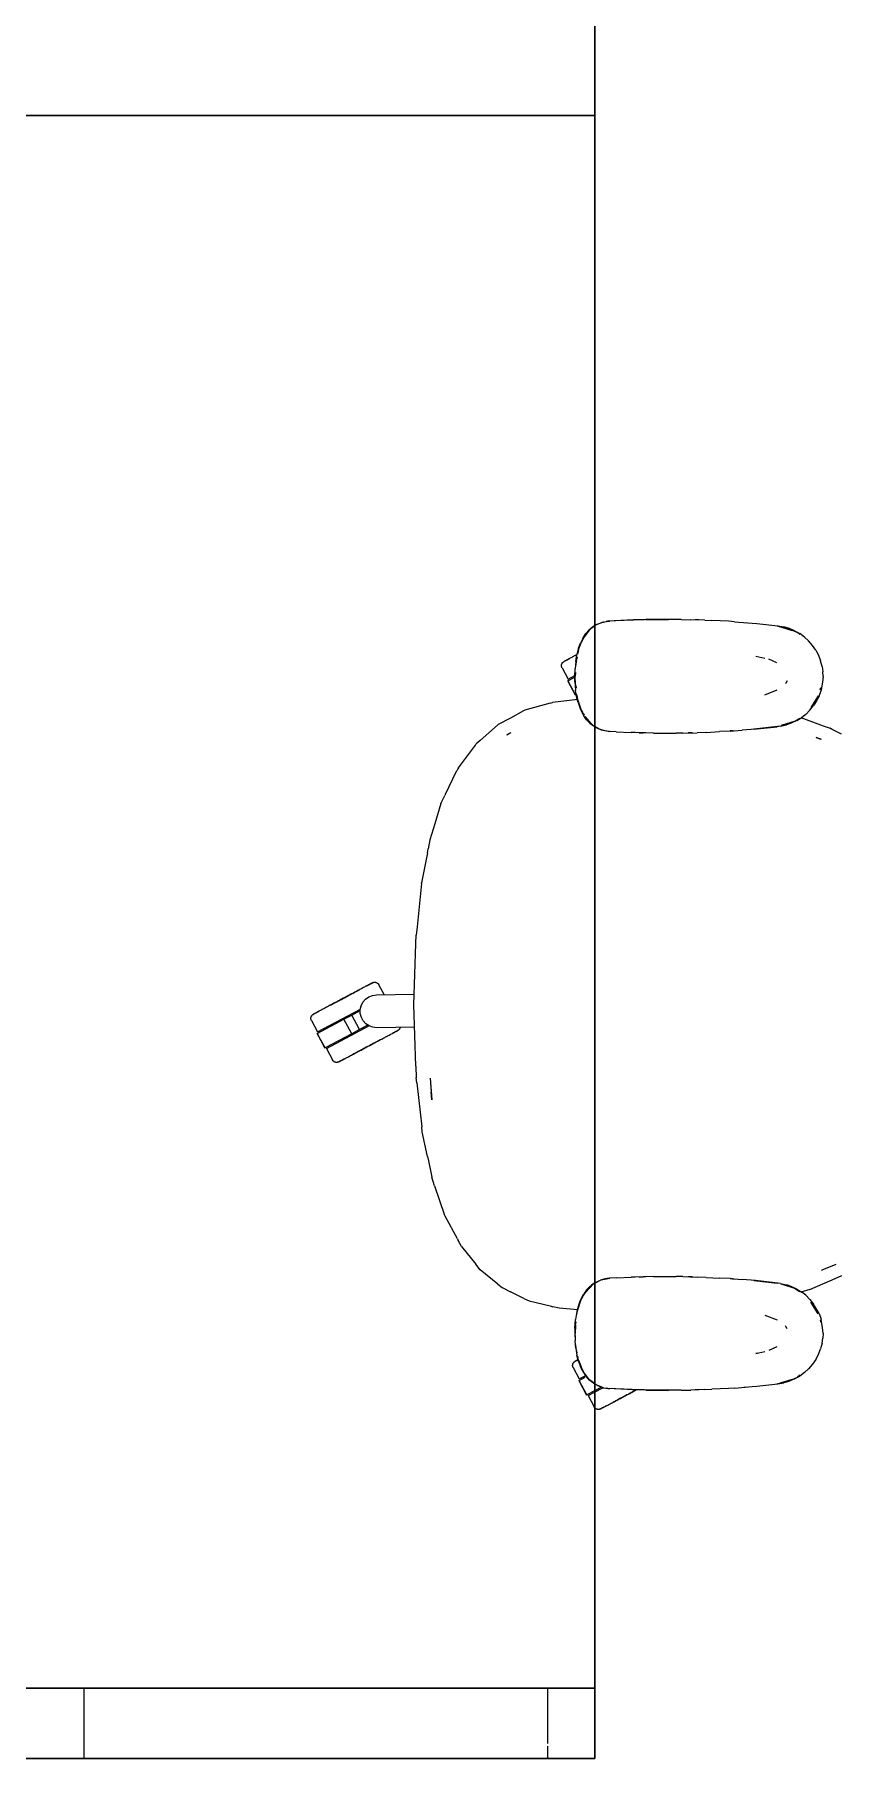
# Model space of a CAD drawing. Header units: millimetres. Extents: x 155927 to 295199, y -4084 to 97293.
# Drawn here: x 187292 to 187976, y 10669 to 12139 of the extents above; entities that cross this region are included whole.
import ezdxf

# ---------------------------------------------------------------- set-up
doc = ezdxf.new("R2010")
doc.units = ezdxf.units.MM
doc.header["$MEASUREMENT"] = 0
doc.layers.add('G-IMPT', color=8, linetype='CONTINUOUS', lineweight=9)
doc.layers.add('I-FURN', color=8, linetype='CONTINUOUS', lineweight=9)

msp = doc.modelspace()

# ---------------------------------------------------------------- linework, layer by layer
at = {"layer": 'G-IMPT'}
for p, q in [((187771.2, 11636.1), (187769, 11634.9)), ((187770.2, 11635.5), (187769, 11634.6)), ((187776.4, 11637.9), (187770.2, 11635.5)), ((187771.2, 11636.1), (187774.9, 11637.5)), ((187776.2, 11637.9), (187774.9, 11637.5)), ((187776.2, 11637.9), (187778.6, 11638.3)), ((187776.4, 11637.9), (187780.2, 11638.5)), ((187780.2, 11638.6), (187778.6, 11638.3)), ((187802, 11639.7), (187780.2, 11638.6)), ((187800.8, 11639.6), (187780.2, 11638.6)), ((187780.2, 11638.6), (187781.9, 11638.7)), ((187802, 11639.7), (187781.9, 11638.7)), ((187822.2, 11640.1), (187800.8, 11639.6)), ((187812.4, 11640), (187800.8, 11639.6)), ((187800.8, 11639.6), (187802, 11639.7)), ((187822.2, 11640.1), (187802, 11639.7)), ((187812.4, 11640), (187831.6, 11640.2)), ((187842.4, 11640.1), (187812.4, 11640)), ((187822.2, 11640.1), (187812.4, 11640)), ((187820.2, 11640.1), (187818.3, 11640)), ((187822.2, 11640.1), (187820.2, 11640.1)), ((187842.4, 11640.1), (187822.2, 11640.1)), ((187842.4, 11640.1), (187831.6, 11640.2)), ((187842.4, 11640.1), (187850.8, 11639.9)), ((187862.6, 11639.5), (187850.8, 11639.9)), ((187855.8, 11639.8), (187854.3, 11639.8)), ((187857.7, 11639.7), (187855.8, 11639.8)), ((187862.6, 11639.5), (187868.6, 11639.3)), ((187882.7, 11638.5), (187868.6, 11639.3)), ((187887.8, 11638.1), (187882.7, 11638.5)), ((187887.8, 11638.1), (187902.9, 11636.9)), ((187896, 11637.5), (187897.7, 11637.3)), ((187902.9, 11636.9), (187907, 11636.6)), ((187907, 11636.6), (187924.9, 11634.7)), ((187758.7, 11624), (187756.7, 11619.9)), ((187759.3, 11624.5), (187757.5, 11620.1)), ((187758.7, 11624), (187761.4, 11628.1)), ((187764.6, 11631.3), (187759.3, 11624.5)), ((187761.4, 11628.1), (187764, 11631.1)), ((187767.8, 11634.2), (187764, 11631.1)), ((187769, 11634.6), (187764.6, 11631.3)), ((187769, 11634.9), (187767.8, 11634.2)), ((187924.4, 11634.7), (187936.9, 11630.8)), ((187924.4, 11634.7), (187927.7, 11633.7)), ((187924.9, 11634.7), (187930, 11633.8)), ((187933.4, 11632.6), (187925, 11634.5)), ((187936.9, 11630.8), (187927.7, 11633.7)), ((187934.8, 11632.3), (187930, 11633.8)), ((187933.4, 11632.6), (187941.5, 11628.9)), ((187939.1, 11630.5), (187934.8, 11632.3)), ((187939.1, 11630.5), (187943.5, 11628)), ((187943.6, 11627.3), (187941.5, 11628.9)), ((187947.6, 11625), (187943.5, 11628)), ((187947.6, 11625), (187951, 11621.8)), ((187954.4, 11618), (187951, 11621.8)), ((187752.7, 11604.2), (187753.7, 11610.1)), ((187753.9, 11608.3), (187753.1, 11604.5)), ((187755.2, 11615.6), (187753.7, 11610.1)), ((187755.2, 11614.5), (187754.5, 11611)), ((187755.2, 11614.5), (187757.5, 11620.1)), ((187755.2, 11615.6), (187756.7, 11619.9)), ((187906.2, 11608.7), (187913.7, 11607.1)), ((187924.1, 11603.1), (187917.3, 11606.3)), ((187957.2, 11613.8), (187954.4, 11618)), ((187957.2, 11613.8), (187959.4, 11609.6)), ((187959.4, 11609.6), (187961.2, 11604.9)), ((187752, 11591.7), (187752.2, 11598)), ((187752.1, 11587.2), (187752, 11591.7)), ((187752.7, 11604.2), (187752.2, 11598)), ((187752.5, 11594.8), (187752.4, 11591.7)), ((187752.6, 11584.5), (187752.4, 11591.7)), ((187753.1, 11604.5), (187752.9, 11601.3)), ((187962.5, 11600.1), (187961.2, 11604.9)), ((187962.5, 11600.1), (187963.1, 11595.5)), ((187963.3, 11591.7), (187963, 11586.7)), ((187963.3, 11591.7), (187963.1, 11595.5)), ((187752.1, 11587.2), (187752.6, 11579.9)), ((187752.6, 11584.5), (187753, 11581.8)), ((187753.8, 11573.1), (187752.6, 11579.9)), ((187913.7, 11576), (187924.2, 11580.1)), ((187931.7, 11585.7), (187931.4, 11585.2)), ((187932.7, 11587.9), (187931.7, 11585.7)), ((187959.9, 11574.8), (187961.6, 11579.6)), ((187960.8, 11580), (187961.4, 11582)), ((187962.1, 11581.7), (187961.6, 11579.6)), ((187963, 11586.7), (187962.1, 11581.7)), ((187708.4, 11562.1), (187697.2, 11556.1)), ((187709.5, 11562.7), (187708.4, 11562.1)), ((187730.9, 11568.7), (187709.5, 11562.7)), ((187730.9, 11568.7), (187733.1, 11569.4)), ((187754.4, 11571.8), (187733.1, 11569.4)), ((187753.8, 11575.6), (187754.3, 11572.3)), ((187754.7, 11569.2), (187753.8, 11573.1)), ((187754.3, 11572.3), (187757.3, 11562.9)), ((187754.7, 11569.2), (187756.5, 11564.1)), ((187756.5, 11564.1), (187758.7, 11559.5)), ((187757.3, 11562.9), (187758.8, 11560.4)), ((187952.2, 11562.8), (187948.6, 11559.2)), ((187952.2, 11562.8), (187955.3, 11566.8)), ((187959.2, 11574.9), (187952.9, 11565)), ((187957, 11571.2), (187952.9, 11565)), ((187957.6, 11570.3), (187955.3, 11566.8)), ((187959.2, 11574.9), (187957, 11571.2)), ((187959.9, 11574.8), (187957.6, 11570.3)), ((187671.3, 11536.9), (187686.1, 11549.9)), ((187686.1, 11549.9), (187686.8, 11550.5)), ((187697.2, 11556.1), (187686.8, 11550.5)), ((187758.7, 11559.5), (187759.5, 11558.1)), ((187759.1, 11560), (187759.9, 11558.5)), ((187761.9, 11554.6), (187759.5, 11558.1)), ((187760.4, 11557.7), (187762.3, 11554.6)), ((187761.1, 11556.7), (187768, 11549.3)), ((187761.1, 11556.7), (187762.4, 11555.2)), ((187764.8, 11551.6), (187761.9, 11554.6)), ((187762.3, 11554.6), (187768, 11549.3)), ((187762.5, 11555), (187765.6, 11551.5)), ((187764.8, 11551.6), (187766.1, 11550.5)), ((187768, 11549.3), (187765.6, 11551.5)), ((187769, 11548.5), (187766.1, 11550.5)), ((187770.2, 11548.2), (187769, 11548.8)), ((187769.3, 11548.3), (187773.7, 11546.3)), ((187770.2, 11548.2), (187774.5, 11546.1)), ((187927.2, 11549.1), (187904.3, 11546.6)), ((187904.3, 11546.6), (187924.4, 11548.7)), ((187927.2, 11549.1), (187905.8, 11546.7)), ((187927.2, 11549.1), (187924.4, 11548.7)), ((187927.2, 11549.1), (187932.2, 11550.2)), ((187939.6, 11553.5), (187927.7, 11549.7)), ((187936.9, 11552.6), (187927.7, 11549.7)), ((187927.7, 11549.4), (187930.4, 11549.9)), ((187930.4, 11549.9), (187938.6, 11553.1)), ((187936.3, 11551.7), (187932.2, 11550.2)), ((187940.9, 11553.9), (187936.3, 11551.7)), ((187939.6, 11553.5), (187936.9, 11552.6)), ((187939.6, 11553.5), (187943.2, 11555.9)), ((187940.9, 11553.9), (187945.2, 11556.6)), ((187944.4, 11556.5), (187963.3, 11549.5)), ((187948.6, 11559.2), (187945.2, 11556.6)), ((187963.3, 11549.5), (187969.3, 11547.4)), ((187971, 11546.4), (187969.3, 11547.4)), ((187652.8, 11513.6), (187667.3, 11533.1)), ((187667.3, 11533.1), (187668, 11534)), ((187671.3, 11536.9), (187668, 11534)), ((187694.1, 11541.9), (187697.9, 11543.9)), ((187694.1, 11541.9), (187696.4, 11543.1)), ((187696.4, 11543.1), (187697.9, 11543.9)), ((187777.6, 11545.2), (187773.7, 11546.3)), ((187774.5, 11546.1), (187781.9, 11544.7)), ((187781.6, 11544.7), (187777.6, 11545.2)), ((187787.3, 11544.4), (187781.6, 11544.7)), ((187787.3, 11544.4), (187799.9, 11543.8)), ((187803.4, 11543.7), (187799.9, 11543.8)), ((187819.1, 11543.3), (187803.4, 11543.7)), ((187806.8, 11543.6), (187810.1, 11543.5)), ((187812.3, 11543.5), (187810.1, 11543.5)), ((187819.1, 11543.3), (187823.6, 11543.2)), ((187823.6, 11543.2), (187838.3, 11543.3)), ((187843.8, 11543.3), (187838.3, 11543.3)), ((187843.8, 11543.3), (187856.1, 11543.6)), ((187850.5, 11543.5), (187848.5, 11543.5)), ((187852.2, 11543.5), (187850.5, 11543.5)), ((187863.9, 11543.9), (187856.1, 11543.6)), ((187863.9, 11543.9), (187875.3, 11544.5)), ((187884.1, 11545), (187875.3, 11544.5)), ((187884.1, 11545), (187894.4, 11545.7)), ((187886.2, 11545.2), (187884.3, 11545.1)), ((187886.2, 11545.2), (187887.6, 11545.3)), ((187905.8, 11546.7), (187894.4, 11545.7)), ((187962, 11537.9), (187957.5, 11539.6)), ((187957.5, 11539.6), (187961.4, 11538.2)), ((187962, 11537.9), (187961.4, 11538.2)), ((187978.9, 11542.3), (187971, 11546.4)), ((187650.9, 11510.5), (187641.7, 11490.9)), ((187650.9, 11510.5), (187651.4, 11511.2)), ((187652.3, 11512.8), (187651.4, 11511.2)), ((187652.8, 11513.6), (187652.3, 11512.8)), ((187638, 11483.2), (187641.2, 11490)), ((187641.7, 11490.9), (187641.2, 11490)), ((187638, 11483.2), (187632.7, 11465.9)), ((187632.7, 11465.9), (187628.5, 11452.3)), ((187626.4, 11441.1), (187627.1, 11444.7)), ((187628.5, 11452.3), (187627.1, 11444.7)), ((187626.4, 11441.1), (187621.5, 11415.7)), ((187621.4, 11415.2), (187617.6, 11378.2)), ((187621.4, 11415.2), (187621.5, 11415.7)), ((187616.6, 11363.9), (187616.9, 11371.2)), ((187617.6, 11378.2), (187616.9, 11371.2)), ((187615, 11311.7), (187616.6, 11363.9)), ((187616.7, 11259.5), (187615, 11311.7)), ((187616.7, 11259.5), (187617, 11249.6)), ((187617.5, 11245.2), (187617, 11249.6)), ((187617.5, 11245.2), (187621.7, 11207.8)), ((187628.9, 11249.1), (187629.6, 11237.7)), ((187628.9, 11249.1), (187630.2, 11230.8)), ((187630.2, 11230.8), (187629.6, 11237.7)), ((187622.1, 11203.4), (187621.7, 11207.8)), ((187626.5, 11182.4), (187622.1, 11203.4)), ((187626.5, 11182.4), (187627.3, 11178.8)), ((187627.3, 11178.8), (187630.1, 11164.9)), ((187632.6, 11157.5), (187630.1, 11164.9)), ((187632.6, 11157.5), (187640.8, 11133.4)), ((187641.7, 11131.7), (187640.8, 11133.4)), ((187652, 11112.2), (187641.7, 11131.7)), ((187652, 11112.2), (187652.7, 11110.9)), ((187655.4, 11105.7), (187652.7, 11110.9)), ((187655.4, 11105.7), (187667.6, 11090.6)), ((187671.4, 11085.9), (187667.6, 11090.6)), ((187686.3, 11073.8), (187671.4, 11085.9)), ((187769.3, 11075.1), (187773.7, 11077.1)), ((187770.2, 11075.2), (187774.5, 11077.3)), ((187777.6, 11078.2), (187773.7, 11077.1)), ((187774.5, 11077.3), (187781.9, 11078.7)), ((187781.6, 11078.7), (187777.6, 11078.2)), ((187787.3, 11079), (187781.6, 11078.7)), ((187787.3, 11079), (187799.9, 11079.6)), ((187803.4, 11079.7), (187799.9, 11079.6)), ((187819.1, 11080.1), (187803.4, 11079.7)), ((187806.8, 11079.8), (187810.1, 11079.9)), ((187812.3, 11079.9), (187810.1, 11079.9)), ((187819.1, 11080.1), (187823.6, 11080.1)), ((187823.6, 11080.1), (187838.3, 11080.1)), ((187843.8, 11080.1), (187838.3, 11080.1)), ((187843.8, 11080.1), (187856.1, 11079.8)), ((187850.5, 11079.9), (187848.5, 11079.9)), ((187852.2, 11079.9), (187850.5, 11079.9)), ((187863.9, 11079.5), (187856.1, 11079.8)), ((187863.9, 11079.5), (187875.3, 11078.9)), ((187884.1, 11078.4), (187875.3, 11078.9)), ((187884.1, 11078.4), (187894.4, 11077.7)), ((187886.2, 11078.2), (187884.3, 11078.3)), ((187886.2, 11078.2), (187887.6, 11078.1)), ((187905.8, 11076.7), (187894.4, 11077.7)), ((187927.2, 11074.3), (187904.3, 11076.8)), ((187904.3, 11076.8), (187924.4, 11074.6)), ((187962, 11085.5), (187962.2, 11085.6)), ((187974.1, 11090.5), (187962.2, 11085.6)), ((187963.2, 11074.1), (187971, 11077.5)), ((187971, 11077.5), (187979.2, 11081.1)), ((187686.3, 11073.8), (187690, 11070.8)), ((187690, 11070.8), (187697.1, 11067.3)), ((187708.6, 11061.6), (187697.1, 11067.3)), ((187756.5, 11059.3), (187758.7, 11063.9)), ((187757.3, 11060.5), (187758.8, 11063)), ((187758.7, 11063.9), (187759.5, 11065.3)), ((187759.1, 11063.4), (187759.9, 11064.9)), ((187761.9, 11068.8), (187759.5, 11065.3)), ((187760.4, 11065.7), (187762.3, 11068.8)), ((187761.1, 11066.7), (187768, 11074.1)), ((187761.1, 11066.7), (187762.4, 11068.2)), ((187764.8, 11071.8), (187761.9, 11068.8)), ((187762.3, 11068.8), (187768, 11074.1)), ((187762.5, 11068.4), (187765.6, 11071.9)), ((187764.8, 11071.8), (187766.1, 11072.9)), ((187768, 11074.1), (187765.6, 11071.9)), ((187769, 11074.9), (187766.1, 11072.9)), ((187770.2, 11075.2), (187769, 11074.6)), ((187927.2, 11074.3), (187905.8, 11076.7)), ((187927.2, 11074.3), (187924.4, 11074.6)), ((187927.2, 11074.3), (187932.2, 11073.2)), ((187927.3, 11074.1), (187930.4, 11073.5)), ((187939.6, 11069.9), (187927.7, 11073.7)), ((187936.9, 11070.8), (187927.7, 11073.7)), ((187930.4, 11073.5), (187939.6, 11069.9)), ((187936.3, 11071.7), (187932.2, 11073.2)), ((187940.9, 11069.5), (187936.3, 11071.7)), ((187939.6, 11069.9), (187936.9, 11070.8)), ((187939.6, 11069.9), (187943.2, 11067.5)), ((187940.9, 11069.5), (187945.2, 11066.8)), ((187952.1, 11069.2), (187944.3, 11067)), ((187948.6, 11064.2), (187945.2, 11066.8)), ((187952.2, 11060.6), (187948.6, 11064.2)), ((187952.1, 11069.2), (187963.2, 11074.1)), ((187708.6, 11061.6), (187713, 11059.5)), ((187713, 11059.5), (187730.9, 11055.1)), ((187730.9, 11055.1), (187733.3, 11054.5)), ((187738.6, 11053.2), (187733.3, 11054.5)), ((187754.4, 11051.7), (187738.6, 11053.2)), ((187753.8, 11050.3), (187752.6, 11043.5)), ((187754.7, 11054.2), (187753.8, 11050.3)), ((187753.8, 11047.8), (187754.3, 11051.1)), ((187754.3, 11051.1), (187757.3, 11060.5)), ((187754.7, 11054.2), (187756.5, 11059.3)), ((187913.7, 11047.4), (187924.2, 11043.3)), ((187952.2, 11060.6), (187955.3, 11056.6)), ((187959.2, 11048.5), (187952.9, 11058.4)), ((187957, 11052.2), (187952.9, 11058.4)), ((187957.6, 11053.1), (187955.3, 11056.6)), ((187959.2, 11048.5), (187957, 11052.2)), ((187959.9, 11048.6), (187957.6, 11053.1)), ((187959.9, 11048.6), (187961.6, 11043.8)), ((187752.1, 11036.2), (187752, 11031.7)), ((187752.1, 11036.2), (187752.6, 11043.5)), ((187752.6, 11038.9), (187752.4, 11031.7)), ((187752.6, 11038.9), (187753, 11041.6)), ((187931.7, 11037.7), (187931.4, 11038.2)), ((187932.7, 11035.5), (187931.7, 11037.7)), ((187960.8, 11043.4), (187961.4, 11041.3)), ((187962.1, 11041.7), (187961.6, 11043.8)), ((187963, 11036.7), (187962.1, 11041.7)), ((187963.3, 11031.7), (187963, 11036.7)), ((187752, 11031.7), (187752.2, 11025.4)), ((187752.7, 11019.2), (187752.2, 11025.4)), ((187752.5, 11028.6), (187752.4, 11031.7)), ((187752.7, 11019.2), (187753.7, 11013.3)), ((187753.1, 11018.9), (187752.9, 11022.1)), ((187753.9, 11015.1), (187753.1, 11018.9)), ((187924.1, 11020.3), (187917.3, 11017.1)), ((187959.4, 11013.8), (187961.2, 11018.5)), ((187962.5, 11023.3), (187961.2, 11018.5)), ((187962.5, 11023.3), (187963.1, 11027.8)), ((187963.3, 11031.7), (187963.1, 11027.8)), ((187755.2, 11007.8), (187753.7, 11013.3)), ((187755.2, 11008.9), (187754.5, 11012.4)), ((187755.2, 11008.9), (187757.5, 11003.3)), ((187755.2, 11007.8), (187756.7, 11003.5)), ((187758.7, 10999.4), (187756.7, 11003.5)), ((187759.3, 10998.9), (187757.5, 11003.3)), ((187906.2, 11014.7), (187913.7, 11016.3)), ((187907.9, 11015), (187906.2, 11014.7)), ((187954.4, 11005.4), (187951, 11001.6)), ((187957.2, 11009.6), (187954.4, 11005.4)), ((187957.2, 11009.6), (187959.4, 11013.8)), ((187758.7, 10999.4), (187761.4, 10995.3)), ((187764.6, 10992.1), (187759.3, 10998.9)), ((187761.4, 10995.3), (187764, 10992.3)), ((187767.8, 10989.2), (187764, 10992.3)), ((187769, 10988.8), (187764.6, 10992.1)), ((187769, 10988.5), (187767.8, 10989.2)), ((187770.2, 10987.9), (187769, 10988.8)), ((187907, 10986.8), (187924.9, 10988.7)), ((187924.4, 10988.7), (187936.9, 10992.6)), ((187924.4, 10988.7), (187927.7, 10989.7)), ((187924.9, 10988.7), (187930, 10989.6)), ((187933.4, 10990.8), (187925, 10988.9)), ((187936.9, 10992.6), (187927.7, 10989.7)), ((187934.8, 10991.1), (187930, 10989.6)), ((187933.4, 10990.8), (187941.5, 10994.5)), ((187939.1, 10992.9), (187934.8, 10991.1)), ((187939.1, 10992.9), (187943.5, 10995.4)), ((187943.6, 10996.1), (187941.5, 10994.5)), ((187947.6, 10998.4), (187943.5, 10995.4)), ((187947.6, 10998.4), (187951, 11001.6)), ((187771.2, 10987.3), (187769, 10988.5)), ((187776.4, 10985.5), (187770.2, 10987.9)), ((187771.2, 10987.3), (187774.9, 10985.9)), ((187776.2, 10985.5), (187774.9, 10985.9)), ((187776.2, 10985.5), (187778.6, 10985.1)), ((187776.4, 10985.5), (187780.2, 10984.9)), ((187780.2, 10984.8), (187778.6, 10985.1)), ((187800.8, 10983.8), (187780.2, 10984.8)), ((187802, 10983.7), (187780.2, 10984.8)), ((187780.2, 10984.8), (187781.9, 10984.7)), ((187802, 10983.7), (187781.9, 10984.7)), ((187822.2, 10983.3), (187800.8, 10983.8)), ((187812.4, 10983.4), (187800.8, 10983.8)), ((187800.8, 10983.8), (187802, 10983.7)), ((187822.2, 10983.3), (187802, 10983.7)), ((187842.4, 10983.3), (187812.4, 10983.4)), ((187822.2, 10983.3), (187812.4, 10983.4)), ((187812.4, 10983.4), (187831.6, 10983.2)), ((187820.2, 10983.3), (187818.3, 10983.3)), ((187822.2, 10983.3), (187820.2, 10983.3)), ((187842.4, 10983.3), (187822.2, 10983.3)), ((187842.4, 10983.3), (187831.6, 10983.2)), ((187842.4, 10983.3), (187850.8, 10983.5)), ((187862.6, 10983.9), (187850.8, 10983.5)), ((187855.8, 10983.6), (187854.3, 10983.6)), ((187857.7, 10983.7), (187855.8, 10983.6)), ((187862.6, 10983.9), (187868.6, 10984.1)), ((187882.7, 10984.9), (187868.6, 10984.1)), ((187887.8, 10985.2), (187882.7, 10984.9)), ((187887.8, 10985.2), (187902.9, 10986.5)), ((187896, 10985.9), (187897.7, 10986.1)), ((187902.9, 10986.5), (187907, 10986.8))]:
    msp.add_line(p, q, dxfattribs=at)
at = {"layer": 'I-FURN'}
for p, q in [((187769, 12069.5), (187769, 13469.5)), ((187769, 13469.5), (187769, 12069.5)), ((186969, 12069.5), (187769, 12069.5)), ((187769, 12069.5), (186969, 12069.5)), ((187769, 12069.5), (186969, 12069.5)), ((186969, 12069.5), (187769, 12069.5)), ((187769, 10669.5), (187769, 12069.5)), ((187769, 12069.5), (187769, 10669.5)), ((187744.8, 11605.4), (187745.2, 11605.6)), ((187745.4, 11605.7), (187745, 11605.5)), ((187745.2, 11605.6), (187745.6, 11605.8)), ((187745.9, 11605.9), (187745.4, 11605.7)), ((187745.6, 11605.8), (187746.1, 11606.1)), ((187746.4, 11606.2), (187745.9, 11605.9)), ((187746.1, 11606.1), (187746.6, 11606.3)), ((187746.9, 11606.5), (187746.4, 11606.2)), ((187746.6, 11606.3), (187747.2, 11606.6)), ((187747.5, 11606.8), (187746.9, 11606.5)), ((187747.2, 11606.6), (187747.7, 11606.9)), ((187748.1, 11607.1), (187747.5, 11606.8)), ((187748.7, 11607.5), (187748.1, 11607.1)), ((187749.4, 11607.8), (187748.7, 11607.5)), ((187750.1, 11608.2), (187749.4, 11607.8)), ((187750.8, 11608.6), (187750.1, 11608.2)), ((187751.5, 11609), (187750.8, 11608.6)), ((187752.3, 11609.4), (187751.5, 11609)), ((187753.1, 11609.8), (187752.3, 11609.4)), ((187753.9, 11610.2), (187753.1, 11609.8)), ((187740.6, 11601), (187740.7, 11601.2)), ((187740.6, 11600.9), (187740.6, 11601)), ((187740.6, 11600.7), (187740.6, 11600.9)), ((187740.6, 11600.5), (187740.6, 11600.7)), ((187740.7, 11600.4), (187740.6, 11600.5)), ((187740.7, 11601.7), (187740.8, 11601.8)), ((187740.7, 11601.5), (187740.7, 11601.7)), ((187740.7, 11601.3), (187740.7, 11601.5)), ((187740.7, 11601.2), (187740.7, 11601.3)), ((187740.7, 11600.2), (187740.7, 11600.4)), ((187740.7, 11600.1), (187740.7, 11600.2)), ((187740.7, 11599.9), (187740.7, 11600.1)), ((187740.8, 11599.7), (187740.7, 11599.9)), ((187740.8, 11602), (187740.9, 11602.1)), ((187740.8, 11601.8), (187740.8, 11602)), ((187740.8, 11599.6), (187740.8, 11599.7)), ((187740.9, 11599.4), (187740.8, 11599.6)), ((187740.9, 11602.3), (187741, 11602.4)), ((187740.9, 11602.1), (187740.9, 11602.3)), ((187740.9, 11599.3), (187740.9, 11599.4)), ((187741, 11599.1), (187740.9, 11599.3)), ((187741, 11602.4), (187741.1, 11602.6)), ((187741, 11599), (187741, 11599.1)), ((187741.1, 11598.8), (187741, 11599)), ((187741.1, 11602.6), (187741.2, 11602.7)), ((187741.1, 11598.8), (187746.3, 11589.2)), ((187741.2, 11602.9), (187741.3, 11603)), ((187741.2, 11602.7), (187741.2, 11602.9)), ((187741.3, 11603), (187741.4, 11603.1)), ((187741.4, 11603.1), (187741.5, 11603.2)), ((187741.5, 11603.2), (187741.6, 11603.4)), ((187741.6, 11603.4), (187741.7, 11603.5)), ((187741.7, 11603.5), (187741.8, 11603.6)), ((187741.8, 11603.6), (187741.9, 11603.7)), ((187741.9, 11603.7), (187742.1, 11603.8)), ((187742.1, 11603.8), (187742.2, 11603.9)), ((187742.2, 11603.9), (187742.3, 11604)), ((187742.3, 11604), (187742.5, 11604.1)), ((187742.5, 11604.1), (187742.6, 11604.2)), ((187742.6, 11604.2), (187742.7, 11604.3)), ((187742.7, 11604.3), (187742.8, 11604.3)), ((187742.9, 11604.4), (187742.8, 11604.3)), ((187742.8, 11604.3), (187742.8, 11604.3)), ((187742.8, 11604.3), (187742.9, 11604.3)), ((187742.8, 11604.3), (187742.8, 11604.3)), ((187742.8, 11604.3), (187742.8, 11604.3)), ((187742.9, 11604.3), (187743, 11604.4)), ((187743, 11604.4), (187742.9, 11604.4)), ((187743, 11604.4), (187743.1, 11604.5)), ((187743.2, 11604.5), (187743, 11604.4)), ((187743.1, 11604.5), (187743.3, 11604.6)), ((187743.4, 11604.6), (187743.2, 11604.5)), ((187743.3, 11604.6), (187743.5, 11604.7)), ((187743.6, 11604.8), (187743.4, 11604.6)), ((187743.5, 11604.7), (187743.8, 11604.8)), ((187743.9, 11604.9), (187743.6, 11604.8)), ((187743.8, 11604.8), (187744, 11605)), ((187744.2, 11605.1), (187743.9, 11604.9)), ((187744, 11605), (187744.4, 11605.2)), ((187744.6, 11605.3), (187744.2, 11605.1)), ((187744.4, 11605.2), (187744.8, 11605.4)), ((187745, 11605.5), (187744.6, 11605.3)), ((187746.3, 11589.2), (187751.9, 11592.2)), ((187745.9, 11587.8), (187752.5, 11575.5)), ((187746.1, 11587.9), (187751.4, 11590.7)), ((187752.6, 11575.6), (187746.1, 11587.9)), ((187753.7, 11576.1), (187752.6, 11575.6)), ((187572.1, 11326.4), (187571.3, 11326)), ((187572.8, 11326.8), (187572.1, 11326.4)), ((187573.5, 11327.2), (187572.8, 11326.8)), ((187574.1, 11327.5), (187573.5, 11327.2)), ((187574.7, 11327.8), (187574.1, 11327.5)), ((187575.3, 11328.1), (187574.7, 11327.8)), ((187575, 11328), (187575.6, 11328.3)), ((187575.8, 11328.4), (187575.3, 11328.1)), ((187575.6, 11328.3), (187576.1, 11328.6)), ((187576.4, 11328.7), (187575.8, 11328.4)), ((187576.1, 11328.6), (187576.6, 11328.8)), ((187576.8, 11329), (187576.4, 11328.7)), ((187576.6, 11328.8), (187577.1, 11329.1)), ((187577.3, 11329.2), (187576.8, 11329)), ((187577.1, 11329.1), (187577.5, 11329.3)), ((187577.7, 11329.4), (187577.3, 11329.2)), ((187577.5, 11329.3), (187577.9, 11329.5)), ((187578.1, 11329.6), (187577.7, 11329.4)), ((187577.9, 11329.5), (187578.2, 11329.7)), ((187578.4, 11329.8), (187578.1, 11329.6)), ((187578.2, 11329.7), (187578.6, 11329.9)), ((187578.7, 11330), (187578.4, 11329.8)), ((187578.6, 11329.9), (187578.8, 11330)), ((187579, 11330.1), (187578.7, 11330)), ((187578.8, 11330), (187579.1, 11330.2)), ((187579.2, 11330.2), (187579, 11330.1)), ((187579.1, 11330.2), (187579.3, 11330.3)), ((187579.4, 11330.3), (187579.2, 11330.2)), ((187579.3, 11330.3), (187579.4, 11330.4)), ((187579.4, 11330.4), (187579.6, 11330.4)), ((187579.5, 11330.4), (187579.4, 11330.3)), ((187579.6, 11330.4), (187579.5, 11330.4)), ((187579.6, 11330.4), (187579.6, 11330.5)), ((187579.6, 11330.5), (187579.7, 11330.5)), ((187579.7, 11330.5), (187579.6, 11330.4)), ((187579.7, 11330.5), (187579.8, 11330.6)), ((187579.7, 11330.5), (187579.7, 11330.5)), ((187579.7, 11330.5), (187579.7, 11330.5)), ((187579.8, 11330.6), (187580, 11330.6)), ((187580, 11330.6), (187580.1, 11330.7)), ((187580.1, 11330.7), (187580.3, 11330.7)), ((187580.3, 11330.7), (187580.4, 11330.8)), ((187580.4, 11330.8), (187580.6, 11330.8)), ((187580.6, 11330.8), (187580.7, 11330.9)), ((187580.7, 11330.9), (187580.9, 11330.9)), ((187580.9, 11330.9), (187581.1, 11330.9)), ((187581.1, 11330.9), (187581.2, 11330.9)), ((187581.2, 11330.9), (187581.4, 11331)), ((187581.4, 11331), (187581.5, 11331)), ((187581.5, 11331), (187581.7, 11331)), ((187581.7, 11331), (187581.9, 11330.9)), ((187581.9, 11330.9), (187582, 11330.9)), ((187582, 11330.9), (187582.2, 11330.9)), ((187582.2, 11330.9), (187582.3, 11330.9)), ((187582.3, 11330.9), (187582.5, 11330.8)), ((187582.5, 11330.8), (187582.7, 11330.8)), ((187582.7, 11330.8), (187582.8, 11330.8)), ((187582.8, 11330.8), (187583, 11330.7)), ((187583, 11330.7), (187583.1, 11330.7)), ((187583.1, 11330.7), (187583.3, 11330.6)), ((187583.3, 11330.6), (187583.4, 11330.5)), ((187583.4, 11330.5), (187583.6, 11330.4)), ((187583.6, 11330.4), (187583.7, 11330.4)), ((187583.7, 11330.4), (187583.8, 11330.3)), ((187583.8, 11330.3), (187584, 11330.2)), ((187584, 11330.2), (187584.1, 11330.1)), ((187584.1, 11330.1), (187584.2, 11330)), ((187584.2, 11330), (187584.3, 11329.9)), ((187584.3, 11329.9), (187584.4, 11329.8)), ((187584.4, 11329.8), (187584.6, 11329.6)), ((187584.6, 11329.6), (187584.7, 11329.5)), ((187584.7, 11329.5), (187584.8, 11329.4)), ((187584.8, 11329.4), (187584.9, 11329.3)), ((187584.9, 11329.3), (187585, 11329.1)), ((187585, 11329.1), (187585, 11329)), ((187585, 11329), (187585.1, 11328.9)), ((187585.1, 11328.9), (187585.1, 11328.8)), ((187589.8, 11320), (187585.1, 11328.8)), ((187543.6, 11311.3), (187544.5, 11311.8)), ((187545, 11312), (187544.1, 11311.6)), ((187544.5, 11311.8), (187545.4, 11312.3)), ((187546, 11312.5), (187545, 11312)), ((187545.4, 11312.3), (187546.4, 11312.8)), ((187546.9, 11313.1), (187546, 11312.5)), ((187546.4, 11312.8), (187547.3, 11313.3)), ((187547.9, 11313.6), (187546.9, 11313.1)), ((187547.3, 11313.3), (187548.3, 11313.8)), ((187548.8, 11314.1), (187547.9, 11313.6)), ((187548.3, 11313.8), (187549.3, 11314.3)), ((187549.8, 11314.6), (187548.8, 11314.1)), ((187549.3, 11314.3), (187550.3, 11314.8)), ((187550.8, 11315.1), (187549.8, 11314.6)), ((187550.3, 11314.8), (187551.3, 11315.4)), ((187551.8, 11315.7), (187550.8, 11315.1)), ((187551.3, 11315.4), (187552.3, 11315.9)), ((187552.8, 11316.2), (187551.8, 11315.7)), ((187552.3, 11315.9), (187553.3, 11316.4)), ((187553.8, 11316.7), (187552.8, 11316.2)), ((187553.3, 11316.4), (187554.3, 11317)), ((187554.8, 11317.3), (187553.8, 11316.7)), ((187554.3, 11317), (187555.3, 11317.5)), ((187555.8, 11317.8), (187554.8, 11317.3)), ((187555.3, 11317.5), (187556.3, 11318)), ((187556.8, 11318.3), (187555.8, 11317.8)), ((187556.3, 11318), (187557.3, 11318.6)), ((187557.8, 11318.9), (187556.8, 11318.3)), ((187557.3, 11318.6), (187558.3, 11319.1)), ((187558.8, 11319.4), (187557.8, 11318.9)), ((187558.3, 11319.1), (187559.3, 11319.6)), ((187559.8, 11319.9), (187558.8, 11319.4)), ((187559.3, 11319.6), (187560.3, 11320.2)), ((187560.8, 11320.4), (187559.8, 11319.9)), ((187560.3, 11320.2), (187561.2, 11320.7)), ((187561.8, 11321), (187560.8, 11320.4)), ((187561.2, 11320.7), (187562.2, 11321.2)), ((187562.7, 11321.5), (187561.8, 11321)), ((187562.2, 11321.2), (187563.2, 11321.7)), ((187563.7, 11322), (187562.7, 11321.5)), ((187563.2, 11321.7), (187564.1, 11322.2)), ((187564.6, 11322.5), (187563.7, 11322)), ((187564.1, 11322.2), (187565, 11322.7)), ((187565.5, 11322.9), (187564.6, 11322.5)), ((187565, 11322.7), (187565.9, 11323.2)), ((187566.4, 11323.4), (187565.5, 11322.9)), ((187565.9, 11323.2), (187566.8, 11323.6)), ((187567.3, 11323.9), (187566.4, 11323.4)), ((187566.8, 11323.6), (187567.7, 11324.1)), ((187568.1, 11324.3), (187567.3, 11323.9)), ((187567.7, 11324.1), (187568.5, 11324.5)), ((187569, 11324.8), (187568.1, 11324.3)), ((187569.8, 11325.2), (187569, 11324.8)), ((187570.6, 11325.6), (187569.8, 11325.2)), ((187570, 11310.9), (187571.5, 11314)), ((187571.3, 11326), (187570.6, 11325.6)), ((187571.5, 11314), (187573.7, 11316.5)), ((187573.7, 11316.5), (187576.5, 11318.5)), ((187576.5, 11318.5), (187579.6, 11319.7)), ((187579.6, 11319.7), (187583, 11320.2)), ((187583, 11320.2), (187615.3, 11320.8)), ((187527.3, 11300.8), (187527.4, 11301)), ((187527.3, 11300.6), (187527.3, 11300.8)), ((187527.3, 11300.5), (187527.3, 11300.6)), ((187527.3, 11300.3), (187527.3, 11300.5)), ((187527.3, 11300.2), (187527.3, 11300.3)), ((187527.3, 11300), (187527.3, 11300.2)), ((187527.3, 11299.8), (187527.3, 11300)), ((187527.3, 11299.7), (187527.3, 11299.8)), ((187527.3, 11299.5), (187527.3, 11299.7)), ((187527.4, 11299.4), (187527.3, 11299.5)), ((187527.4, 11301.3), (187527.5, 11301.4)), ((187527.4, 11301.1), (187527.4, 11301.3)), ((187527.4, 11301), (187527.4, 11301.1)), ((187527.4, 11299.2), (187527.4, 11299.4)), ((187527.4, 11299), (187527.4, 11299.2)), ((187527.5, 11298.9), (187527.4, 11299)), ((187527.5, 11301.6), (187527.6, 11301.7)), ((187527.5, 11301.4), (187527.5, 11301.6)), ((187527.5, 11298.7), (187527.5, 11298.9)), ((187527.6, 11298.6), (187527.5, 11298.7)), ((187527.6, 11301.9), (187527.7, 11302)), ((187527.6, 11301.7), (187527.6, 11301.9)), ((187527.7, 11298.4), (187527.6, 11298.6)), ((187527.7, 11302), (187527.8, 11302.2)), ((187527.7, 11298.3), (187527.7, 11298.4)), ((187527.7, 11298.3), (187532.9, 11288.6)), ((187527.8, 11302.2), (187527.9, 11302.3)), ((187527.9, 11302.3), (187528, 11302.4)), ((187528, 11302.4), (187528.1, 11302.6)), ((187528.1, 11302.6), (187528.2, 11302.7)), ((187528.2, 11302.7), (187528.3, 11302.8)), ((187528.3, 11302.8), (187528.4, 11302.9)), ((187528.4, 11302.9), (187528.5, 11303.1)), ((187528.5, 11303.1), (187528.6, 11303.2)), ((187528.6, 11303.2), (187528.7, 11303.3)), ((187528.7, 11303.3), (187528.8, 11303.4)), ((187528.8, 11303.4), (187529, 11303.5)), ((187529, 11303.5), (187529.1, 11303.6)), ((187529.1, 11303.6), (187529.2, 11303.7)), ((187529.2, 11303.7), (187529.4, 11303.7)), ((187529.4, 11303.7), (187529.4, 11303.8)), ((187529.4, 11303.8), (187529.4, 11303.8)), ((187529.4, 11303.8), (187529.5, 11303.8)), ((187529.5, 11303.8), (187529.4, 11303.8)), ((187529.4, 11303.8), (187529.4, 11303.8)), ((187529.7, 11303.9), (187529.5, 11303.8)), ((187529.5, 11303.8), (187529.6, 11303.8)), ((187529.5, 11303.8), (187529.5, 11303.8)), ((187529.6, 11303.8), (187529.7, 11303.9)), ((187529.7, 11303.9), (187529.9, 11304)), ((187529.8, 11304), (187529.7, 11303.9)), ((187530, 11304.1), (187529.8, 11304)), ((187529.9, 11304), (187530.1, 11304.1)), ((187530.3, 11304.2), (187530, 11304.1)), ((187530.1, 11304.1), (187530.4, 11304.3)), ((187530.5, 11304.4), (187530.3, 11304.2)), ((187530.4, 11304.3), (187530.7, 11304.4)), ((187530.9, 11304.5), (187530.5, 11304.4)), ((187530.7, 11304.4), (187531, 11304.6)), ((187531.2, 11304.7), (187530.9, 11304.5)), ((187531, 11304.6), (187531.4, 11304.8)), ((187531.6, 11304.9), (187531.2, 11304.7)), ((187531.4, 11304.8), (187531.8, 11305)), ((187532, 11305.2), (187531.6, 11304.9)), ((187531.8, 11305), (187532.3, 11305.3)), ((187532.5, 11305.4), (187532, 11305.2)), ((187532.3, 11305.3), (187532.7, 11305.5)), ((187533, 11305.7), (187532.5, 11305.4)), ((187532.7, 11305.5), (187533.3, 11305.8)), ((187532.7, 11287.4), (187555.4, 11299.5)), ((187532.9, 11288.6), (187569.6, 11308.1)), ((187533.5, 11306), (187533, 11305.7)), ((187533.3, 11305.8), (187533.8, 11306.1)), ((187534.1, 11306.3), (187533.5, 11306)), ((187533.8, 11306.1), (187534.4, 11306.4)), ((187534.7, 11306.6), (187534.1, 11306.3)), ((187535.4, 11306.9), (187534.7, 11306.6)), ((187536, 11307.3), (187535.4, 11306.9)), ((187536.7, 11307.6), (187536, 11307.3)), ((187537.4, 11308), (187536.7, 11307.6)), ((187538.2, 11308.4), (187537.4, 11308)), ((187539, 11308.8), (187538.2, 11308.4)), ((187539.8, 11309.3), (187539, 11308.8)), ((187540.6, 11309.7), (187539.8, 11309.3)), ((187541.4, 11310.1), (187540.6, 11309.7)), ((187542.3, 11310.6), (187541.4, 11310.1)), ((187543.2, 11311.1), (187542.3, 11310.6)), ((187544.1, 11311.6), (187543.2, 11311.1)), ((187555.4, 11299.5), (187562.1, 11303)), ((187562, 11287.1), (187555.4, 11299.5)), ((187562.1, 11303), (187569.2, 11306.8)), ((187568.6, 11290.6), (187562.1, 11303)), ((187569.3, 11307.6), (187570, 11310.9)), ((187569.3, 11304.3), (187569.3, 11307.6)), ((187570.2, 11301), (187569.3, 11304.3)), ((187571.8, 11298.1), (187570.2, 11301)), ((187574.1, 11295.6), (187571.8, 11298.1)), ((187532.5, 11287.3), (187539.1, 11274.9)), ((187539.3, 11275), (187532.7, 11287.4)), ((187562, 11287.1), (187539.3, 11275)), ((187540.4, 11274.5), (187577.2, 11294)), ((187568.6, 11290.6), (187562, 11287.1)), ((187575.8, 11294.4), (187568.6, 11290.6)), ((187576.9, 11293.7), (187574.1, 11295.6)), ((187580.1, 11292.6), (187576.9, 11293.7)), ((187583.4, 11292.2), (187580.1, 11292.6)), ((187615.6, 11292.8), (187583.4, 11292.2)), ((187586.6, 11282.1), (187587.5, 11282.5)), ((187587.5, 11282.5), (187588.4, 11283)), ((187588.4, 11283), (187589.3, 11283.5)), ((187589.3, 11283.5), (187590.1, 11283.9)), ((187590.1, 11283.9), (187590.9, 11284.4)), ((187590.9, 11284.4), (187591.7, 11284.8)), ((187591.7, 11284.8), (187592.5, 11285.2)), ((187592.5, 11285.2), (187593.3, 11285.6)), ((187593.3, 11285.6), (187594, 11286)), ((187594, 11286), (187594.7, 11286.4)), ((187594.7, 11286.4), (187595.3, 11286.7)), ((187595.3, 11286.7), (187596, 11287)), ((187596, 11287), (187596.6, 11287.4)), ((187596.9, 11287.5), (187596.3, 11287.2)), ((187596.6, 11287.4), (187597.2, 11287.7)), ((187597.4, 11287.8), (187596.9, 11287.5)), ((187597.2, 11287.7), (187597.7, 11288)), ((187598, 11288.1), (187597.4, 11287.8)), ((187597.7, 11288), (187598.2, 11288.2)), ((187598.4, 11288.4), (187598, 11288.1)), ((187598.2, 11288.2), (187598.7, 11288.5)), ((187598.9, 11288.6), (187598.4, 11288.4)), ((187598.7, 11288.5), (187599.1, 11288.7)), ((187599.3, 11288.8), (187598.9, 11288.6)), ((187599.1, 11288.7), (187599.5, 11288.9)), ((187599.7, 11289), (187599.3, 11288.8)), ((187599.5, 11288.9), (187599.8, 11289.1)), ((187600, 11289.2), (187599.7, 11289)), ((187599.8, 11289.1), (187600.2, 11289.3)), ((187600.3, 11289.3), (187600, 11289.2)), ((187600.2, 11289.3), (187600.4, 11289.4)), ((187600.6, 11289.5), (187600.3, 11289.3)), ((187600.4, 11289.4), (187600.7, 11289.5)), ((187600.8, 11289.6), (187600.6, 11289.5)), ((187600.7, 11289.5), (187600.9, 11289.6)), ((187601, 11289.7), (187600.8, 11289.6)), ((187600.9, 11289.6), (187601, 11289.7)), ((187601.1, 11289.8), (187601, 11289.7)), ((187601, 11289.7), (187601.2, 11289.8)), ((187601.2, 11289.8), (187601.1, 11289.8)), ((187601.3, 11289.9), (187601.2, 11289.8)), ((187601.2, 11289.8), (187601.3, 11289.9)), ((187601.2, 11289.8), (187601.2, 11289.8)), ((187601.5, 11290), (187601.3, 11289.9)), ((187601.3, 11289.9), (187601.3, 11289.9)), ((187601.3, 11289.9), (187601.3, 11289.9)), ((187601.3, 11289.9), (187601.3, 11289.9)), ((187601.6, 11290.1), (187601.5, 11290)), ((187601.7, 11290.1), (187601.6, 11290.1)), ((187601.9, 11290.2), (187601.7, 11290.1)), ((187602, 11290.3), (187601.9, 11290.2)), ((187602.1, 11290.4), (187602, 11290.3)), ((187602.2, 11290.6), (187602.1, 11290.4)), ((187602.3, 11290.7), (187602.2, 11290.6)), ((187602.4, 11290.8), (187602.3, 11290.7)), ((187602.5, 11290.9), (187602.4, 11290.8)), ((187602.6, 11291), (187602.5, 11290.9)), ((187602.7, 11291.2), (187602.6, 11291)), ((187602.8, 11291.3), (187602.7, 11291.2)), ((187602.9, 11291.5), (187602.8, 11291.3)), ((187603, 11291.6), (187602.9, 11291.5)), ((187603.1, 11291.7), (187603, 11291.6)), ((187603.2, 11292), (187603.1, 11291.9)), ((187603.1, 11291.9), (187603.1, 11291.7)), ((187603.3, 11292.3), (187603.2, 11292.2)), ((187603.2, 11292.2), (187603.2, 11292)), ((187603.3, 11292.5), (187603.3, 11292.3)), ((187540.4, 11274.5), (187545.6, 11264.8)), ((187559.4, 11267.6), (187560.1, 11268)), ((187560.1, 11268), (187560.9, 11268.4)), ((187560.9, 11268.4), (187561.7, 11268.8)), ((187561.7, 11268.8), (187562.6, 11269.3)), ((187563, 11269.5), (187562.2, 11269.1)), ((187562.6, 11269.3), (187563.4, 11269.7)), ((187563.9, 11270), (187563, 11269.5)), ((187563.4, 11269.7), (187564.3, 11270.2)), ((187564.8, 11270.5), (187563.9, 11270)), ((187564.3, 11270.2), (187565.2, 11270.7)), ((187565.7, 11270.9), (187564.8, 11270.5)), ((187565.2, 11270.7), (187566.1, 11271.2)), ((187566.6, 11271.4), (187565.7, 11270.9)), ((187566.1, 11271.2), (187567, 11271.7)), ((187567.5, 11271.9), (187566.6, 11271.4)), ((187567, 11271.7), (187568, 11272.2)), ((187568.5, 11272.4), (187567.5, 11271.9)), ((187568, 11272.2), (187568.9, 11272.7)), ((187569.5, 11272.9), (187568.5, 11272.4)), ((187568.9, 11272.7), (187569.9, 11273.2)), ((187570.4, 11273.5), (187569.5, 11272.9)), ((187569.9, 11273.2), (187570.9, 11273.7)), ((187571.4, 11274), (187570.4, 11273.5)), ((187570.9, 11273.7), (187571.9, 11274.2)), ((187572.4, 11274.5), (187571.4, 11274)), ((187571.9, 11274.2), (187572.9, 11274.8)), ((187573.4, 11275), (187572.4, 11274.5)), ((187572.9, 11274.8), (187573.9, 11275.3)), ((187574.4, 11275.6), (187573.4, 11275)), ((187573.9, 11275.3), (187574.9, 11275.8)), ((187575.4, 11276.1), (187574.4, 11275.6)), ((187574.9, 11275.8), (187575.9, 11276.4)), ((187576.4, 11276.6), (187575.4, 11276.1)), ((187575.9, 11276.4), (187576.9, 11276.9)), ((187577.4, 11277.2), (187576.4, 11276.6)), ((187576.9, 11276.9), (187577.9, 11277.4)), ((187578.4, 11277.7), (187577.4, 11277.2)), ((187577.9, 11277.4), (187578.9, 11278)), ((187579.4, 11278.2), (187578.4, 11277.7)), ((187578.9, 11278), (187579.9, 11278.5)), ((187580.4, 11278.8), (187579.4, 11278.2)), ((187579.9, 11278.5), (187580.9, 11279)), ((187581.4, 11279.3), (187580.4, 11278.8)), ((187580.9, 11279), (187581.9, 11279.5)), ((187582.4, 11279.8), (187581.4, 11279.3)), ((187581.9, 11279.5), (187582.8, 11280.1)), ((187583.4, 11280.3), (187582.4, 11279.8)), ((187582.8, 11280.1), (187583.8, 11280.6)), ((187584.3, 11280.8), (187583.4, 11280.3)), ((187583.8, 11280.6), (187584.7, 11281.1)), ((187585.3, 11281.3), (187584.3, 11280.8)), ((187584.7, 11281.1), (187585.7, 11281.6)), ((187586.2, 11281.8), (187585.3, 11281.3)), ((187585.7, 11281.6), (187586.6, 11282.1)), ((187587.1, 11282.3), (187586.2, 11281.8)), ((187545.7, 11264.6), (187545.6, 11264.8)), ((187545.6, 11264.8), (187545.6, 11264.8)), ((187545.7, 11264.5), (187545.7, 11264.6)), ((187545.8, 11264.4), (187545.7, 11264.5)), ((187545.9, 11264.2), (187545.8, 11264.4)), ((187546, 11264.1), (187545.9, 11264.2)), ((187546.1, 11264), (187546, 11264.1)), ((187546.3, 11263.9), (187546.1, 11264)), ((187546.4, 11263.8), (187546.3, 11263.9)), ((187546.5, 11263.6), (187546.4, 11263.8)), ((187546.6, 11263.5), (187546.5, 11263.6)), ((187546.7, 11263.4), (187546.6, 11263.5)), ((187546.9, 11263.3), (187546.7, 11263.4)), ((187547, 11263.3), (187546.9, 11263.3)), ((187547.1, 11263.2), (187547, 11263.3)), ((187547.3, 11263.1), (187547.1, 11263.2)), ((187547.4, 11263), (187547.3, 11263.1)), ((187547.6, 11263), (187547.4, 11263)), ((187547.7, 11262.9), (187547.6, 11263)), ((187547.9, 11262.9), (187547.7, 11262.9)), ((187548, 11262.8), (187547.9, 11262.9)), ((187548.2, 11262.8), (187548, 11262.8)), ((187548.4, 11262.7), (187548.2, 11262.8)), ((187548.5, 11262.7), (187548.4, 11262.7)), ((187548.7, 11262.7), (187548.5, 11262.7)), ((187548.8, 11262.7), (187548.7, 11262.7)), ((187549, 11262.7), (187548.8, 11262.7)), ((187549.2, 11262.7), (187549, 11262.7)), ((187549.3, 11262.7), (187549.2, 11262.7)), ((187549.5, 11262.7), (187549.3, 11262.7)), ((187549.6, 11262.7), (187549.5, 11262.7)), ((187549.8, 11262.7), (187549.6, 11262.7)), ((187550, 11262.8), (187549.8, 11262.7)), ((187550.1, 11262.8), (187550, 11262.8)), ((187550.3, 11262.8), (187550.1, 11262.8)), ((187550.4, 11262.9), (187550.3, 11262.8)), ((187550.6, 11262.9), (187550.4, 11262.9)), ((187550.7, 11263), (187550.6, 11262.9)), ((187550.9, 11263.1), (187550.7, 11263)), ((187551, 11263.1), (187550.9, 11263.1)), ((187551.1, 11263.2), (187551, 11263.1)), ((187551, 11263.1), (187551.1, 11263.2)), ((187551, 11263.1), (187551, 11263.1)), ((187551, 11263.1), (187551, 11263.1)), ((187551.3, 11263.3), (187551.1, 11263.2)), ((187551.1, 11263.2), (187551.1, 11263.2)), ((187551.1, 11263.2), (187551.2, 11263.2)), ((187551.2, 11263.2), (187551.3, 11263.3)), ((187551.4, 11263.4), (187551.3, 11263.3)), ((187551.3, 11263.3), (187551.5, 11263.4)), ((187551.6, 11263.5), (187551.4, 11263.4)), ((187551.5, 11263.4), (187551.7, 11263.5)), ((187551.9, 11263.6), (187551.6, 11263.5)), ((187551.7, 11263.5), (187552, 11263.7)), ((187552.1, 11263.7), (187551.9, 11263.6)), ((187552, 11263.7), (187552.3, 11263.8)), ((187552.5, 11263.9), (187552.1, 11263.7)), ((187552.3, 11263.8), (187552.6, 11264)), ((187552.8, 11264.1), (187552.5, 11263.9)), ((187552.6, 11264), (187553, 11264.2)), ((187553.2, 11264.3), (187552.8, 11264.1)), ((187553, 11264.2), (187553.4, 11264.4)), ((187553.6, 11264.5), (187553.2, 11264.3)), ((187553.4, 11264.4), (187553.9, 11264.6)), ((187554.1, 11264.8), (187553.6, 11264.5)), ((187553.9, 11264.6), (187554.3, 11264.9)), ((187554.6, 11265), (187554.1, 11264.8)), ((187554.3, 11264.9), (187554.9, 11265.2)), ((187555.1, 11265.3), (187554.6, 11265)), ((187554.9, 11265.2), (187555.4, 11265.5)), ((187555.7, 11265.6), (187555.1, 11265.3)), ((187555.4, 11265.5), (187556, 11265.8)), ((187556, 11265.8), (187556.6, 11266.1)), ((187556.6, 11266.1), (187557.2, 11266.5)), ((187557.2, 11266.5), (187557.9, 11266.8)), ((187557.9, 11266.8), (187558.6, 11267.2)), ((187558.6, 11267.2), (187559.4, 11267.6)), ((187750.1, 11004.7), (187750.2, 11004.9)), ((187750.1, 11004.6), (187750.1, 11004.7)), ((187750.1, 11004.4), (187750.1, 11004.6)), ((187750.1, 11004.3), (187750.1, 11004.4)), ((187750.1, 11004.1), (187750.1, 11004.3)), ((187750.2, 11003.9), (187750.1, 11004.1)), ((187750.2, 11005.4), (187750.3, 11005.5)), ((187750.2, 11005.2), (187750.2, 11005.4)), ((187750.2, 11005.1), (187750.2, 11005.2)), ((187750.2, 11004.9), (187750.2, 11005.1)), ((187750.2, 11003.8), (187750.2, 11003.9)), ((187750.2, 11003.6), (187750.2, 11003.8)), ((187750.3, 11003.5), (187750.2, 11003.6)), ((187750.3, 11005.7), (187750.4, 11005.8)), ((187750.3, 11005.5), (187750.3, 11005.7)), ((187750.3, 11003.3), (187750.3, 11003.5)), ((187750.3, 11003.2), (187750.3, 11003.3)), ((187750.4, 11006), (187750.5, 11006.1)), ((187750.4, 11005.8), (187750.4, 11006)), ((187750.5, 11006.1), (187750.6, 11006.3)), ((187750.6, 11006.4), (187750.7, 11006.6)), ((187750.6, 11006.3), (187750.6, 11006.4)), ((187750.7, 11006.6), (187750.8, 11006.7)), ((187750.8, 11006.7), (187750.9, 11006.8)), ((187750.9, 11006.8), (187751, 11007)), ((187751, 11007), (187751.1, 11007.1)), ((187751.1, 11007.1), (187751.2, 11007.2)), ((187751.2, 11007.2), (187751.3, 11007.3)), ((187751.3, 11007.3), (187751.4, 11007.4)), ((187751.4, 11007.4), (187751.6, 11007.5)), ((187751.6, 11007.5), (187751.7, 11007.6)), ((187751.7, 11007.6), (187751.8, 11007.7)), ((187751.8, 11007.7), (187752, 11007.8)), ((187752, 11007.8), (187752.1, 11007.9)), ((187752.1, 11007.9), (187752.2, 11008)), ((187752.2, 11008), (187752.3, 11008)), ((187752.3, 11008), (187752.4, 11008.1)), ((187752.4, 11008.1), (187752.3, 11008)), ((187752.3, 11008), (187752.3, 11008)), ((187752.3, 11008), (187752.3, 11008)), ((187752.3, 11008), (187752.3, 11008)), ((187752.4, 11008.1), (187752.5, 11008.1)), ((187752.5, 11008.1), (187752.4, 11008.1)), ((187752.5, 11008.1), (187752.6, 11008.2)), ((187752.7, 11008.2), (187752.5, 11008.1)), ((187752.6, 11008.2), (187752.8, 11008.3)), ((187752.9, 11008.3), (187752.7, 11008.2)), ((187752.8, 11008.3), (187753, 11008.4)), ((187753.1, 11008.5), (187752.9, 11008.3)), ((187753, 11008.4), (187753.2, 11008.5)), ((187753.4, 11008.6), (187753.1, 11008.5)), ((187753.2, 11008.5), (187753.5, 11008.7)), ((187753.7, 11008.8), (187753.4, 11008.6)), ((187753.5, 11008.7), (187753.9, 11008.9)), ((187754.1, 11009), (187753.7, 11008.8)), ((187753.9, 11008.9), (187754.3, 11009.1)), ((187754.5, 11009.2), (187754.1, 11009)), ((187754.3, 11009.1), (187754.7, 11009.3)), ((187754.9, 11009.4), (187754.5, 11009.2)), ((187750.4, 11003), (187750.3, 11003.2)), ((187750.5, 11002.9), (187750.4, 11003)), ((187750.5, 11002.7), (187750.5, 11002.9)), ((187750.6, 11002.6), (187750.5, 11002.7)), ((187750.6, 11002.6), (187755.8, 10992.9)), ((187755.4, 10991.6), (187762, 10979.2)), ((187755.6, 10991.6), (187760.9, 10994.5)), ((187762.1, 10979.3), (187755.6, 10991.6)), ((187755.8, 10992.9), (187760.9, 10995.6)), ((187768.8, 10982.8), (187762.1, 10979.3)), ((187763.3, 10978.8), (187768.6, 10981.6)), ((187763.3, 10978.8), (187768.4, 10969.1)), ((187768.6, 10981.6), (187775.9, 10985.5)), ((187774.6, 10985.9), (187768.8, 10982.8)), ((187785.4, 10973.5), (187786.3, 10974)), ((187786.7, 10974.2), (187785.9, 10973.8)), ((187786.3, 10974), (187787.2, 10974.5)), ((187787.6, 10974.7), (187786.7, 10974.2)), ((187787.2, 10974.5), (187788.1, 10974.9)), ((187788.5, 10975.2), (187787.6, 10974.7)), ((187788.1, 10974.9), (187789, 10975.4)), ((187789.5, 10975.7), (187788.5, 10975.2)), ((187789, 10975.4), (187789.9, 10975.9)), ((187790.4, 10976.2), (187789.5, 10975.7)), ((187789.9, 10975.9), (187790.8, 10976.4)), ((187791.4, 10976.7), (187790.4, 10976.2)), ((187790.8, 10976.4), (187791.8, 10976.9)), ((187792.3, 10977.2), (187791.4, 10976.7)), ((187791.8, 10976.9), (187792.8, 10977.4)), ((187793.3, 10977.7), (187792.3, 10977.2)), ((187792.8, 10977.4), (187793.7, 10978)), ((187794.3, 10978.3), (187793.3, 10977.7)), ((187793.7, 10978), (187794.7, 10978.5)), ((187795.3, 10978.8), (187794.3, 10978.3)), ((187794.7, 10978.5), (187795.7, 10979)), ((187796.3, 10979.3), (187795.3, 10978.8)), ((187795.7, 10979), (187796.7, 10979.6)), ((187797.3, 10979.8), (187796.3, 10979.3)), ((187796.7, 10979.6), (187797.7, 10980.1)), ((187798.3, 10980.4), (187797.3, 10979.8)), ((187797.7, 10980.1), (187798.7, 10980.6)), ((187799.3, 10980.9), (187798.3, 10980.4)), ((187798.7, 10980.6), (187799.7, 10981.2)), ((187800.3, 10981.4), (187799.3, 10980.9)), ((187799.7, 10981.2), (187800.7, 10981.7)), ((187801.3, 10982), (187800.3, 10981.4)), ((187800.7, 10981.7), (187801.7, 10982.2)), ((187802.3, 10982.5), (187801.3, 10982)), ((187801.7, 10982.2), (187802.7, 10982.8)), ((187803.3, 10983), (187802.3, 10982.5)), ((187802.7, 10982.8), (187803.7, 10983.3)), ((187804.3, 10983.6), (187803.3, 10983)), ((187803.7, 10983.3), (187804.7, 10983.8)), ((187768.4, 10969), (187768.4, 10969.1)), ((187768.5, 10968.9), (187768.4, 10969)), ((187768.6, 10968.8), (187768.5, 10968.9)), ((187768.7, 10968.6), (187768.6, 10968.8)), ((187768.8, 10968.5), (187768.7, 10968.6)), ((187768.9, 10968.4), (187768.8, 10968.5)), ((187769, 10968.2), (187768.9, 10968.4)), ((187769.1, 10968.1), (187769, 10968.2)), ((187769.2, 10968), (187769.1, 10968.1)), ((187769.3, 10967.9), (187769.2, 10968)), ((187769.5, 10967.8), (187769.3, 10967.9)), ((187769.6, 10967.7), (187769.5, 10967.8)), ((187769.7, 10967.6), (187769.6, 10967.7)), ((187769.9, 10967.5), (187769.7, 10967.6)), ((187770, 10967.4), (187769.9, 10967.5)), ((187770.1, 10967.4), (187770, 10967.4)), ((187770.3, 10967.3), (187770.1, 10967.4)), ((187770.4, 10967.2), (187770.3, 10967.3)), ((187770.6, 10967.2), (187770.4, 10967.2)), ((187770.7, 10967.1), (187770.6, 10967.2)), ((187770.9, 10967.1), (187770.7, 10967.1)), ((187771, 10967), (187770.9, 10967.1)), ((187771.2, 10967), (187771, 10967)), ((187771.4, 10967), (187771.2, 10967)), ((187771.5, 10967), (187771.4, 10967)), ((187771.7, 10966.9), (187771.5, 10967)), ((187771.8, 10966.9), (187771.7, 10966.9)), ((187772, 10966.9), (187771.8, 10966.9)), ((187772.2, 10966.9), (187772, 10966.9)), ((187772.3, 10966.9), (187772.2, 10966.9)), ((187772.5, 10967), (187772.3, 10966.9)), ((187772.7, 10967), (187772.5, 10967)), ((187772.8, 10967), (187772.7, 10967)), ((187773, 10967.1), (187772.8, 10967)), ((187773.1, 10967.1), (187773, 10967.1)), ((187773.3, 10967.1), (187773.1, 10967.1)), ((187773.4, 10967.2), (187773.3, 10967.1)), ((187773.6, 10967.3), (187773.4, 10967.2)), ((187773.7, 10967.3), (187773.6, 10967.3)), ((187773.9, 10967.4), (187773.7, 10967.3)), ((187774, 10967.5), (187773.9, 10967.4)), ((187773.9, 10967.4), (187774, 10967.5)), ((187773.9, 10967.4), (187773.9, 10967.4)), ((187773.9, 10967.4), (187773.9, 10967.4)), ((187773.9, 10967.4), (187773.9, 10967.4)), ((187773.9, 10967.4), (187773.9, 10967.4)), ((187774, 10967.5), (187774.2, 10967.6)), ((187774.1, 10967.5), (187774, 10967.5)), ((187774.3, 10967.6), (187774.1, 10967.5)), ((187774.2, 10967.6), (187774.4, 10967.7)), ((187774.5, 10967.7), (187774.3, 10967.6)), ((187774.4, 10967.7), (187774.6, 10967.8)), ((187774.7, 10967.9), (187774.5, 10967.7)), ((187774.6, 10967.8), (187774.8, 10967.9)), ((187775, 10968), (187774.7, 10967.9)), ((187774.8, 10967.9), (187775.1, 10968.1)), ((187775.3, 10968.2), (187775, 10968)), ((187775.1, 10968.1), (187775.5, 10968.3)), ((187775.7, 10968.4), (187775.3, 10968.2)), ((187775.5, 10968.3), (187775.8, 10968.5)), ((187776.1, 10968.6), (187775.7, 10968.4)), ((187775.8, 10968.5), (187776.3, 10968.7)), ((187776.5, 10968.8), (187776.1, 10968.6)), ((187776.3, 10968.7), (187776.7, 10968.9)), ((187777, 10969), (187776.5, 10968.8)), ((187776.7, 10968.9), (187777.2, 10969.2)), ((187777.5, 10969.3), (187777, 10969)), ((187777.2, 10969.2), (187777.7, 10969.4)), ((187778, 10969.6), (187777.5, 10969.3)), ((187777.7, 10969.4), (187778.3, 10969.7)), ((187778.6, 10969.9), (187778, 10969.6)), ((187778.3, 10969.7), (187778.8, 10970)), ((187778.8, 10970), (187779.5, 10970.4)), ((187779.5, 10970.4), (187780.1, 10970.7)), ((187780.1, 10970.7), (187780.8, 10971.1)), ((187780.8, 10971.1), (187781.5, 10971.5)), ((187781.5, 10971.5), (187782.2, 10971.8)), ((187782.2, 10971.8), (187783, 10972.2)), ((187783, 10972.2), (187783.8, 10972.7)), ((187783.8, 10972.7), (187784.6, 10973.1)), ((187784.6, 10973.1), (187785.4, 10973.5)), ((187785.9, 10973.8), (187785, 10973.3)), ((187729, 10729.5), (186209, 10729.5)), ((187204, 10729.5), (187334.3, 10729.5)), ((187334.3, 10729.5), (187769, 10729.5)), ((187334.3, 10669.5), (187334.3, 10729.5)), ((187334.3, 10669.5), (187334.3, 10729.5)), ((187769, 10729.5), (187729, 10729.5)), ((187729, 10682.4), (187729, 10729.5)), ((187729, 10682.4), (187729, 10729.5)), ((187769, 10669.5), (187769, 10729.5)), ((187769, 10669.5), (187769, 10729.5)), ((187729, 10669.5), (187729, 10680.1)), ((187729, 10669.5), (187729, 10680.1)), ((186209, 10669.5), (187729, 10669.5)), ((186969, 10669.5), (187769, 10669.5)), ((187769, 10669.5), (186969, 10669.5)), ((187334.3, 10669.5), (187204, 10669.5)), ((187769, 10669.5), (187334.3, 10669.5)), ((187729, 10669.5), (187769, 10669.5))]:
    msp.add_line(p, q, dxfattribs=at)
msp.add_arc((187583, 11306.2), 13.8, 162.664, 167.6527, dxfattribs=at)
msp.add_open_spline([(187569.4, 11308.6), (187569.5, 11309), (187569.6, 11309.4), (187569.7, 11309.8)], degree=3, dxfattribs=at)

doc.saveas('drawing.dxf')
